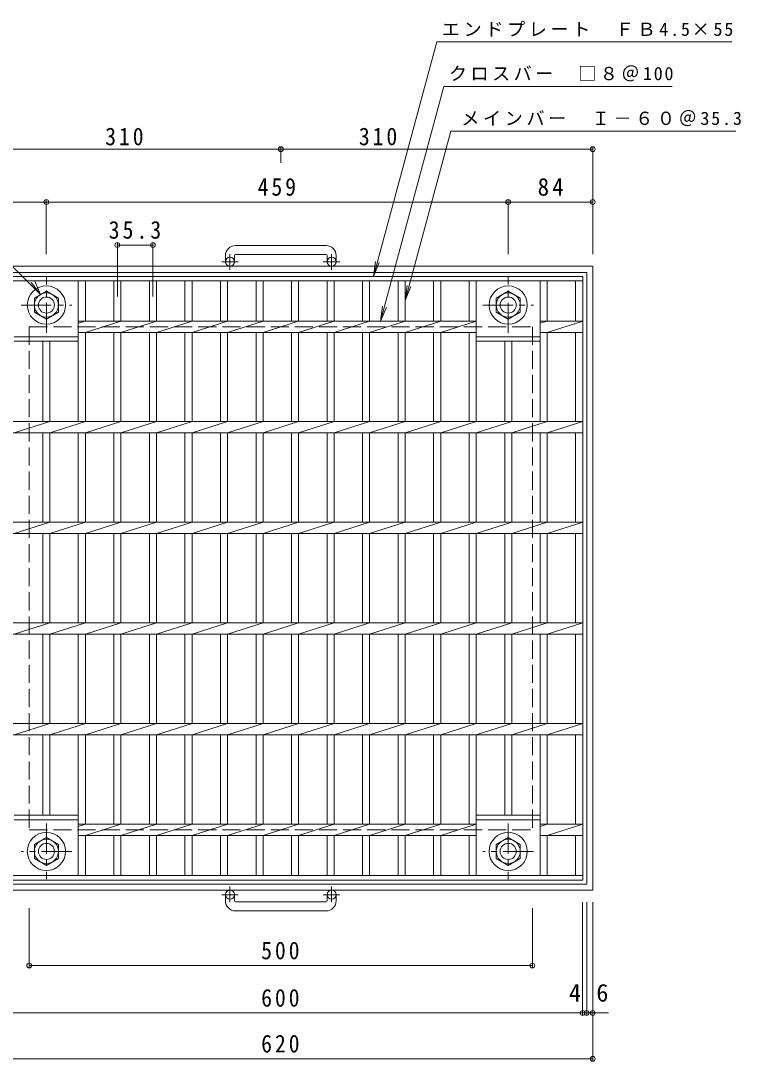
# Model space of a CAD drawing. Units: millimetres at full size, sheet at 1:6. Extents: x -947 to 1055, y -824 to 807.
# Drawn here: x -591 to 121, y -227 to 807 of the extents above; entities that cross this region are included whole.
import ezdxf
from ezdxf.enums import TextEntityAlignment as Align

# ---------------------------------------------------------------- set-up
doc = ezdxf.new("R2010")
doc.units = ezdxf.units.MM
doc.header["$LTSCALE"] = 6
doc.header["$PDMODE"] = 32
doc.header["$PDSIZE"] = 4.8
doc.linetypes.add('CHAIN1', pattern=[8, 5, -1, 1, -1])
doc.linetypes.add('DASHED3', pattern=[4, 3, -1])
for name, color, linetype, lineweight in [('E-1', 2, 'Continuous', 9), ('E-2', 3, 'Continuous', 9), ('E-4', 7, 'Continuous', 9), ('E-5', 7, 'Continuous', 9)]:
    doc.layers.add(name, color=color, linetype=linetype, lineweight=lineweight)
doc.styles.add('ＭＳ ゴシック', font='')
doc.styles.get('ＭＳ ゴシック').set_extended_font_data('MS Gothic')

msp = doc.modelspace()

# ---------------------------------------------------------------- linework, layer by layer
at = {"layer": 'E-1'}
for p, q in [((-287.288, 583.118), (-377.288, 583.118)), ((-387.288, 573.118), (-387.288, 567.018)), ((-378.288, 573.118), (-378.288, 567.018)), ((-377.288, 574.118), (-287.288, 574.118)), ((-286.288, 573.118), (-286.288, 567.018)), ((-277.288, 573.118), (-277.288, 567.018)), ((-642.288, 562.518), (-22.288, 562.518)), ((-22.288, 562.518), (-22.288, -57.482)), ((-636.287, 556.518), (-28.288, 556.518)), ((-28.288, 556.518), (-28.288, -51.482)), ((-577.187, 530.946), (-565.187, 537.875)), ((-565.187, 537.875), (-553.187, 530.946)), ((-118.287, 530.946), (-106.287, 537.875)), ((-106.287, 537.875), (-94.287, 530.946)), ((-577.187, 517.09), (-577.187, 530.946)), ((-553.187, 530.946), (-553.187, 517.09)), ((-118.287, 517.09), (-118.287, 530.946)), ((-94.287, 530.946), (-94.287, 517.09)), ((-565.187, 510.161), (-577.187, 517.09)), ((-553.187, 517.09), (-565.187, 510.161)), ((-106.287, 510.161), (-118.287, 517.09)), ((-94.287, 517.09), (-106.287, 510.161)), ((-636.287, -51.482), (-28.288, -51.482)), ((-642.288, -57.482), (-22.288, -57.482)), ((-387.288, -68.083), (-387.288, -61.983)), ((-378.288, -68.083), (-378.288, -61.983)), ((-286.288, -68.083), (-286.288, -61.983)), ((-277.288, -68.083), (-277.288, -61.983)), ((-377.288, -69.083), (-287.288, -69.083)), ((-287.288, -78.083), (-377.288, -78.083))]:
    msp.add_line(p, q, dxfattribs=at)
at = {"layer": 'E-1', "linetype": 'CHAIN1'}
for p, q in [((-382.788, 558.911), (-382.788, 574.508)), ((-281.788, 558.911), (-281.788, 574.508)), ((-374.625, 567.018), (-391.032, 567.018)), ((-273.625, 567.018), (-290.032, 567.018)), ((-565.187, 496.382), (-565.187, 551.655)), ((-106.287, 496.382), (-106.287, 551.655)), ((-590.323, 524.018), (-540.05, 524.018)), ((-131.424, 524.018), (-81.151, 524.018)), ((-565.187, 8.654), (-565.187, -46.62)), ((-106.287, 8.654), (-106.287, -46.62)), ((-540.05, -18.983), (-590.323, -18.983)), ((-81.151, -18.983), (-131.424, -18.983)), ((-374.625, -61.983), (-391.032, -61.983)), ((-382.788, -53.876), (-382.788, -69.473)), ((-273.625, -61.983), (-290.032, -61.983)), ((-281.788, -53.876), (-281.788, -69.473))]:
    msp.add_line(p, q, dxfattribs=at)
at = {"layer": 'E-1', "linetype": 'DASHED3'}
for p, q in [((-582.288, 502.518), (-82.287, 502.518)), ((-582.288, 502.518), (-582.288, 2.517)), ((-82.287, 502.518), (-82.287, 2.517)), ((-582.288, 2.517), (-82.287, 2.517))]:
    msp.add_line(p, q, dxfattribs=at)
at = {"layer": 'E-1'}
for points in [[(-577.187, -25.911), (-577.187, -12.054), (-565.187, -5.126), (-553.187, -12.054), (-553.187, -25.911), (-565.187, -32.839)], [(-118.288, -25.911), (-118.288, -12.054), (-106.287, -5.126), (-94.288, -12.054), (-94.288, -25.911), (-106.287, -32.839)]]:
    msp.add_lwpolyline(points, close=True, dxfattribs=at)
for centre, radius in [((-382.788, 567.018), 4.5), ((-281.788, 567.018), 4.5), ((-565.187, 524.018), 19), ((-106.287, 524.018), 19), ((-565.187, 524.018), 12), ((-565.187, 524.018), 8), ((-106.287, 524.018), 12), ((-106.287, 524.018), 8), ((-565.187, -18.983), 19), ((-106.287, -18.983), 19), ((-565.187, -18.983), 12), ((-106.287, -18.983), 12), ((-565.187, -18.983), 8), ((-106.287, -18.983), 8), ((-382.788, -61.983), 4.5), ((-281.788, -61.983), 4.5)]:
    msp.add_circle(centre, radius, dxfattribs=at)
for centre, radius, start, end in [((-377.288, 573.118), 10, 90, 180), ((-287.288, 573.118), 10, 0, 90), ((-377.288, 573.118), 1, 90, 180), ((-287.288, 573.118), 1, 0, 90), ((-377.288, -68.083), 10, 180, 270), ((-377.288, -68.083), 1, 180, 270), ((-287.288, -68.083), 10, 270, 0), ((-287.288, -68.083), 1, 270, 0)]:
    msp.add_arc(centre, radius, start, end, dxfattribs=at)
at = {"layer": 'E-2'}
for p, q in [((-632.287, 552.518), (-32.288, 552.518)), ((-32.288, -47.482), (-32.288, 552.518)), ((-632.287, 548.018), (-32.288, 548.018)), ((-533.487, 408.168), (-533.487, 548.018)), ((-526.487, 508.168), (-526.487, 548.018)), ((-498.087, 508.168), (-498.087, 548.018)), ((-491.087, 508.168), (-491.087, 548.018)), ((-462.787, 508.168), (-462.787, 548.018)), ((-455.787, 508.168), (-455.787, 548.018)), ((-427.487, 508.168), (-427.487, 548.018)), ((-420.487, 508.168), (-420.487, 548.018)), ((-392.187, 508.168), (-392.187, 548.018)), ((-385.187, 508.168), (-385.187, 548.018)), ((-356.887, 508.168), (-356.887, 548.018)), ((-349.887, 508.168), (-349.887, 548.018)), ((-321.587, 508.168), (-321.587, 548.018)), ((-314.587, 508.168), (-314.587, 548.018)), ((-286.287, 508.168), (-286.287, 548.018)), ((-279.287, 508.168), (-279.287, 548.018)), ((-250.987, 508.168), (-250.987, 548.018)), ((-243.987, 508.168), (-243.987, 548.018)), ((-215.687, 508.168), (-215.687, 548.018)), ((-208.687, 508.168), (-208.687, 548.018)), ((-180.387, 508.168), (-180.387, 548.018)), ((-173.387, 508.168), (-173.387, 548.018)), ((-145.087, 508.168), (-145.087, 548.018)), ((-138.087, 408.168), (-138.087, 548.018)), ((-74.487, 408.168), (-74.487, 548.018)), ((-67.487, 508.168), (-67.487, 548.018)), ((-39.288, 508.168), (-39.288, 548.018)), ((-533.487, 505.928), (-526.487, 508.169)), ((-533.487, 508.168), (-138.092, 508.168)), ((-526.487, 496.869), (-491.087, 508.169)), ((-491.087, 496.869), (-455.787, 508.169)), ((-455.788, 496.869), (-420.487, 508.169)), ((-420.488, 496.869), (-385.188, 508.169)), ((-385.188, 496.869), (-349.888, 508.169)), ((-349.888, 496.869), (-314.588, 508.169)), ((-314.588, 496.869), (-279.288, 508.169)), ((-279.288, 496.869), (-243.989, 508.169)), ((-243.989, 496.869), (-208.688, 508.169)), ((-208.688, 496.869), (-173.388, 508.169)), ((-173.389, 496.869), (-138.092, 508.168)), ((-74.487, 505.928), (-67.489, 508.169)), ((-74.487, 508.168), (-32.288, 508.168)), ((-67.487, 496.868), (-32.288, 508.168)), ((-533.487, 496.868), (-138.087, 496.868)), ((-526.487, 408.168), (-526.487, 496.868)), ((-498.087, 408.168), (-498.087, 496.868)), ((-491.087, 408.168), (-491.087, 496.868)), ((-462.787, 408.168), (-462.787, 496.868)), ((-455.787, 408.168), (-455.787, 496.868)), ((-427.487, 408.168), (-427.487, 496.868)), ((-420.487, 408.168), (-420.487, 496.868)), ((-392.187, 408.168), (-392.187, 496.868)), ((-385.187, 408.168), (-385.187, 496.868)), ((-356.887, 408.168), (-356.887, 496.868)), ((-349.887, 408.168), (-349.887, 496.868)), ((-321.587, 408.168), (-321.587, 496.868)), ((-314.587, 408.168), (-314.587, 496.868)), ((-286.287, 408.168), (-286.287, 496.868)), ((-279.287, 408.168), (-279.287, 496.868)), ((-250.987, 408.168), (-250.987, 496.868)), ((-243.987, 408.168), (-243.987, 496.868)), ((-215.687, 408.168), (-215.687, 496.868)), ((-208.687, 408.168), (-208.687, 496.868)), ((-180.387, 408.168), (-180.387, 496.868)), ((-173.387, 408.168), (-173.387, 496.868)), ((-145.087, 408.168), (-145.087, 496.868)), ((-74.487, 496.868), (-32.288, 496.868)), ((-67.487, 408.168), (-67.487, 496.868)), ((-39.288, 408.168), (-39.288, 496.868)), ((-597.087, 492.518), (-533.487, 492.518)), ((-597.087, 488.018), (-533.487, 488.018)), ((-568.787, 408.168), (-568.787, 488.018)), ((-561.787, 408.168), (-561.787, 488.018)), ((-138.092, 493.368), (-138.087, 493.369)), ((-138.087, 492.518), (-74.487, 492.518)), ((-138.087, 488.018), (-74.487, 488.018)), ((-109.788, 408.168), (-109.788, 488.018)), ((-102.788, 408.168), (-102.788, 488.018)), ((-632.287, 408.168), (-32.288, 408.168)), ((-597.087, 396.868), (-561.787, 408.168)), ((-561.787, 396.868), (-526.487, 408.168)), ((-526.487, 396.868), (-491.087, 408.168)), ((-491.087, 396.868), (-455.787, 408.168)), ((-455.788, 396.868), (-420.487, 408.168)), ((-420.488, 396.868), (-385.188, 408.168)), ((-385.188, 396.868), (-349.888, 408.168)), ((-349.888, 396.868), (-314.588, 408.168)), ((-314.588, 396.868), (-279.288, 408.168)), ((-279.288, 396.868), (-243.989, 408.168)), ((-243.989, 396.868), (-208.688, 408.168)), ((-208.688, 396.868), (-173.388, 408.168)), ((-173.389, 396.868), (-138.089, 408.168)), ((-138.089, 396.868), (-102.789, 408.168)), ((-102.789, 396.868), (-67.489, 408.168)), ((-67.487, 396.868), (-32.288, 408.168)), ((-632.287, 396.868), (-32.288, 396.868)), ((-568.787, 308.168), (-568.787, 396.868)), ((-561.787, 308.168), (-561.787, 396.868)), ((-533.487, 308.168), (-533.487, 396.868)), ((-526.487, 308.168), (-526.487, 396.868)), ((-498.087, 308.168), (-498.087, 396.868)), ((-491.087, 308.168), (-491.087, 396.868)), ((-462.787, 308.168), (-462.787, 396.868)), ((-455.787, 308.168), (-455.787, 396.868)), ((-427.487, 308.168), (-427.487, 396.868)), ((-420.487, 308.168), (-420.487, 396.868)), ((-392.187, 308.168), (-392.187, 396.868)), ((-385.187, 308.168), (-385.187, 396.868)), ((-356.887, 308.168), (-356.887, 396.868)), ((-349.887, 308.168), (-349.887, 396.868)), ((-321.587, 308.168), (-321.587, 396.868)), ((-314.587, 308.168), (-314.587, 396.868)), ((-286.287, 308.168), (-286.287, 396.868)), ((-279.287, 308.168), (-279.287, 396.868)), ((-250.987, 308.168), (-250.987, 396.868)), ((-243.987, 308.168), (-243.987, 396.868)), ((-215.687, 308.168), (-215.687, 396.868)), ((-208.687, 308.168), (-208.687, 396.868)), ((-180.387, 308.168), (-180.387, 396.868)), ((-173.387, 308.168), (-173.387, 396.868)), ((-145.087, 308.168), (-145.087, 396.868)), ((-138.087, 308.168), (-138.087, 396.868)), ((-109.788, 308.168), (-109.788, 396.868)), ((-102.788, 308.168), (-102.788, 396.868)), ((-74.487, 308.168), (-74.487, 396.868)), ((-67.487, 308.168), (-67.487, 396.868)), ((-39.288, 308.168), (-39.288, 396.868)), ((-632.287, 308.168), (-32.288, 308.168)), ((-597.087, 296.869), (-561.787, 308.169)), ((-561.787, 296.869), (-526.487, 308.169)), ((-526.487, 296.869), (-491.087, 308.169)), ((-491.087, 296.869), (-455.787, 308.169)), ((-455.788, 296.869), (-420.487, 308.169)), ((-420.488, 296.869), (-385.188, 308.169)), ((-385.188, 296.869), (-349.888, 308.169)), ((-349.888, 296.869), (-314.588, 308.169)), ((-314.588, 296.869), (-279.288, 308.169)), ((-279.288, 296.869), (-243.989, 308.169)), ((-243.989, 296.869), (-208.688, 308.169)), ((-208.688, 296.869), (-173.388, 308.169)), ((-173.389, 296.869), (-138.089, 308.169)), ((-138.089, 296.869), (-102.789, 308.169)), ((-102.789, 296.869), (-67.489, 308.169)), ((-67.487, 296.868), (-32.288, 308.168)), ((-632.287, 296.868), (-32.288, 296.868)), ((-568.787, 208.168), (-568.787, 296.868)), ((-561.787, 208.168), (-561.787, 296.868)), ((-533.487, 208.168), (-533.487, 296.868)), ((-526.487, 208.168), (-526.487, 296.868)), ((-498.087, 208.168), (-498.087, 296.868)), ((-491.087, 208.168), (-491.087, 296.868)), ((-462.787, 208.168), (-462.787, 296.868)), ((-455.787, 208.168), (-455.787, 296.868)), ((-427.487, 208.168), (-427.487, 296.868)), ((-420.487, 208.168), (-420.487, 296.868)), ((-392.187, 208.168), (-392.187, 296.868)), ((-385.187, 208.168), (-385.187, 296.868)), ((-356.887, 208.168), (-356.887, 296.868)), ((-349.887, 208.168), (-349.887, 296.868)), ((-321.587, 208.168), (-321.587, 296.868)), ((-314.587, 208.168), (-314.587, 296.868)), ((-286.287, 208.168), (-286.287, 296.868)), ((-279.287, 208.168), (-279.287, 296.868)), ((-250.987, 208.168), (-250.987, 296.868)), ((-243.987, 208.168), (-243.987, 296.868)), ((-215.687, 208.168), (-215.687, 296.868)), ((-208.687, 208.168), (-208.687, 296.868)), ((-180.387, 208.168), (-180.387, 296.868)), ((-173.387, 208.168), (-173.387, 296.868)), ((-145.087, 208.168), (-145.087, 296.868)), ((-138.087, 208.168), (-138.087, 296.868)), ((-109.788, 208.168), (-109.788, 296.868)), ((-102.788, 208.168), (-102.788, 296.868)), ((-74.487, 208.168), (-74.487, 296.868)), ((-67.487, 208.168), (-67.487, 296.868)), ((-39.288, 208.168), (-39.288, 296.868)), ((-632.287, 208.168), (-32.288, 208.168)), ((-597.087, 196.869), (-561.787, 208.168)), ((-561.787, 196.869), (-526.487, 208.168)), ((-526.487, 196.869), (-491.087, 208.168)), ((-491.087, 196.869), (-455.787, 208.168)), ((-455.788, 196.869), (-420.487, 208.168)), ((-420.488, 196.869), (-385.188, 208.168)), ((-385.188, 196.869), (-349.888, 208.168)), ((-349.888, 196.869), (-314.588, 208.168)), ((-314.588, 196.869), (-279.288, 208.168)), ((-279.288, 196.869), (-243.989, 208.168)), ((-243.989, 196.869), (-208.688, 208.168)), ((-208.688, 196.869), (-173.388, 208.168)), ((-173.389, 196.869), (-138.089, 208.168)), ((-138.089, 196.869), (-102.789, 208.168)), ((-102.789, 196.869), (-67.489, 208.168)), ((-67.487, 196.868), (-32.288, 208.168)), ((-632.287, 196.868), (-32.288, 196.868)), ((-568.787, 108.169), (-568.787, 196.868)), ((-561.787, 108.169), (-561.787, 196.868)), ((-533.487, 108.169), (-533.487, 196.868)), ((-526.487, 108.169), (-526.487, 196.868)), ((-498.087, 108.169), (-498.087, 196.868)), ((-491.087, 108.169), (-491.087, 196.868)), ((-462.787, 108.169), (-462.787, 196.868)), ((-455.787, 108.169), (-455.787, 196.868)), ((-427.487, 108.169), (-427.487, 196.868)), ((-420.487, 108.169), (-420.487, 196.868)), ((-392.187, 108.169), (-392.187, 196.868)), ((-385.187, 108.169), (-385.187, 196.868)), ((-356.887, 108.169), (-356.887, 196.868)), ((-349.887, 108.169), (-349.887, 196.868)), ((-321.587, 108.169), (-321.587, 196.868)), ((-314.587, 108.169), (-314.587, 196.868)), ((-286.287, 108.169), (-286.287, 196.868)), ((-279.287, 108.169), (-279.287, 196.868)), ((-250.987, 108.169), (-250.987, 196.868)), ((-243.987, 108.169), (-243.987, 196.868)), ((-215.687, 108.169), (-215.687, 196.868)), ((-208.687, 108.169), (-208.687, 196.868)), ((-180.387, 108.169), (-180.387, 196.868)), ((-173.387, 108.169), (-173.387, 196.868)), ((-145.087, 108.169), (-145.087, 196.868)), ((-138.087, 108.169), (-138.087, 196.868)), ((-109.788, 108.169), (-109.788, 196.868)), ((-102.788, 108.169), (-102.788, 196.868)), ((-74.487, 108.169), (-74.487, 196.868)), ((-67.487, 108.169), (-67.487, 196.868)), ((-39.288, 108.169), (-39.288, 196.868)), ((-632.287, 108.169), (-32.288, 108.169)), ((-597.087, 96.869), (-561.787, 108.169)), ((-561.787, 96.869), (-526.487, 108.169)), ((-526.487, 96.869), (-491.087, 108.169)), ((-491.087, 96.869), (-455.787, 108.169)), ((-455.788, 96.869), (-420.487, 108.169)), ((-420.488, 96.869), (-385.188, 108.169)), ((-385.188, 96.869), (-349.888, 108.169)), ((-349.888, 96.869), (-314.588, 108.169)), ((-314.588, 96.869), (-279.288, 108.169)), ((-279.288, 96.869), (-243.989, 108.169)), ((-243.989, 96.869), (-208.688, 108.169)), ((-208.688, 96.869), (-173.388, 108.169)), ((-173.389, 96.869), (-138.089, 108.169)), ((-138.089, 96.869), (-102.789, 108.169)), ((-102.789, 96.869), (-67.489, 108.169)), ((-67.487, 96.868), (-32.288, 108.169)), ((-632.287, 96.868), (-32.288, 96.868)), ((-568.787, 17.018), (-568.787, 96.868)), ((-561.787, 17.018), (-561.787, 96.868)), ((-533.487, -42.982), (-533.487, 96.868)), ((-526.487, 8.168), (-526.487, 96.868)), ((-498.087, 8.168), (-498.087, 96.868)), ((-491.087, 8.168), (-491.087, 96.868)), ((-462.787, 8.168), (-462.787, 96.868)), ((-455.787, 8.168), (-455.787, 96.868)), ((-427.487, 8.168), (-427.487, 96.868)), ((-420.487, 8.168), (-420.487, 96.868)), ((-392.187, 8.168), (-392.187, 96.868)), ((-385.187, 8.168), (-385.187, 96.868)), ((-356.887, 8.168), (-356.887, 96.868)), ((-349.887, 8.168), (-349.887, 96.868)), ((-321.587, 8.168), (-321.587, 96.868)), ((-314.587, 8.168), (-314.587, 96.868)), ((-286.287, 8.168), (-286.287, 96.868)), ((-279.287, 8.168), (-279.287, 96.868)), ((-250.987, 8.168), (-250.987, 96.868)), ((-243.987, 8.168), (-243.987, 96.868)), ((-215.687, 8.168), (-215.687, 96.868)), ((-208.687, 8.168), (-208.687, 96.868)), ((-180.387, 8.168), (-180.387, 96.868)), ((-173.387, 8.168), (-173.387, 96.868)), ((-145.087, 8.168), (-145.087, 96.868)), ((-138.087, -42.982), (-138.087, 96.868)), ((-109.788, 17.018), (-109.788, 96.868)), ((-102.788, 17.018), (-102.788, 96.868)), ((-74.487, -42.982), (-74.487, 96.868)), ((-67.487, 8.168), (-67.487, 96.868)), ((-39.288, 8.168), (-39.288, 96.868)), ((-533.487, 17.018), (-597.087, 17.018)), ((-533.487, 12.518), (-597.087, 12.518)), ((-74.487, 17.018), (-138.087, 17.018)), ((-74.487, 12.518), (-138.087, 12.518)), ((-526.487, 8.168), (-533.487, 5.928)), ((-138.089, 8.168), (-533.487, 8.168)), ((-526.487, -3.131), (-491.087, 8.168)), ((-491.087, -3.131), (-455.787, 8.168)), ((-455.788, -3.131), (-420.487, 8.168)), ((-420.488, -3.131), (-385.188, 8.168)), ((-385.188, -3.131), (-349.888, 8.168)), ((-349.888, -3.131), (-314.588, 8.168)), ((-314.588, -3.131), (-279.288, 8.168)), ((-279.288, -3.131), (-243.989, 8.168)), ((-243.989, -3.131), (-208.688, 8.168)), ((-208.688, -3.131), (-173.388, 8.168)), ((-173.389, -3.131), (-138.089, 8.168)), ((-67.489, 8.168), (-74.487, 5.928)), ((-32.288, 8.168), (-74.487, 8.168)), ((-67.487, -3.132), (-32.288, 8.168)), ((-138.087, -3.132), (-533.487, -3.132)), ((-526.487, -42.982), (-526.487, -3.132)), ((-498.087, -42.982), (-498.087, -3.132)), ((-491.087, -42.982), (-491.087, -3.132)), ((-462.787, -42.982), (-462.787, -3.132)), ((-455.787, -42.982), (-455.787, -3.132)), ((-427.487, -42.982), (-427.487, -3.132)), ((-420.487, -42.982), (-420.487, -3.132)), ((-392.187, -42.982), (-392.187, -3.132)), ((-385.187, -42.982), (-385.187, -3.132)), ((-356.887, -42.982), (-356.887, -3.132)), ((-349.887, -42.982), (-349.887, -3.132)), ((-321.587, -42.982), (-321.587, -3.132)), ((-314.587, -42.982), (-314.587, -3.132)), ((-286.287, -42.982), (-286.287, -3.132)), ((-279.287, -42.982), (-279.287, -3.132)), ((-250.987, -42.982), (-250.987, -3.132)), ((-243.987, -42.982), (-243.987, -3.132)), ((-215.687, -42.982), (-215.687, -3.132)), ((-208.687, -42.982), (-208.687, -3.132)), ((-180.387, -42.982), (-180.387, -3.132)), ((-173.387, -42.982), (-173.387, -3.132)), ((-145.087, -42.982), (-145.087, -3.132)), ((-138.092, -3.132), (-138.087, -3.131)), ((-32.288, -3.132), (-74.487, -3.132)), ((-67.487, -42.982), (-67.487, -3.132)), ((-39.288, -42.982), (-39.288, -3.132)), ((-32.288, -42.982), (-632.287, -42.982)), ((-32.288, -47.482), (-632.287, -47.482))]:
    msp.add_line(p, q, dxfattribs=at)
at = {"layer": 'E-4'}
for p, q in [((-642.288, 678.94), (-332.288, 678.94)), ((-332.288, 680.74), (-332.288, 665.254)), ((-332.288, 678.94), (-22.288, 678.94)), ((-22.288, 680.74), (-22.288, 574.518)), ((-642.288, 626.428), (-565.287, 626.428)), ((-565.287, 628.228), (-565.287, 574.518)), ((-565.287, 626.428), (-106.287, 626.428)), ((-106.287, 628.228), (-106.287, 574.518)), ((-106.287, 626.428), (-22.288, 626.428)), ((-494.687, 585.509), (-494.687, 532.632)), ((-494.687, 583.709), (-459.387, 583.709)), ((-459.387, 585.509), (-459.387, 532.632)), ((-32.337, -181.35), (-32.337, -69.482)), ((-28.288, -181.35), (-28.288, -69.482)), ((-22.288, -226.883), (-22.288, -69.482)), ((-582.288, -134.283), (-582.288, -75.483)), ((-82.287, -134.283), (-82.287, -75.483)), ((-582.288, -132.483), (-82.287, -132.483)), ((-632.238, -179.55), (-32.337, -179.55)), ((-32.337, -179.55), (-28.288, -179.55)), ((-28.288, -179.55), (-22.288, -179.55)), ((-22.288, -179.55), (-6.708, -179.55)), ((-642.288, -225.083), (-22.288, -225.083))]:
    msp.add_line(p, q, dxfattribs=at)
for p in [(-332.288, 678.94), (-22.288, 678.94), (-565.287, 626.428), (-106.287, 626.428), (-22.288, 626.428), (-494.687, 583.709), (-459.387, 583.709), (-582.288, -132.483), (-82.287, -132.483), (-32.337, -179.55), (-28.288, -179.55), (-22.288, -179.55), (-22.288, -225.083)]:
    msp.add_point(p, dxfattribs=at)
at = {"layer": 'E-5'}
for p, q in [((-240.137, 552.518), (-177.266, 785.792)), ((116.101, 785.792), (-177.266, 785.792)), ((-233.05, 508.168), (-170.218, 741.292)), ((56.672, 741.292), (-170.218, 741.292)), ((-208.687, 528.465), (-163.218, 696.792)), ((119.809, 696.792), (-163.218, 696.792)), ((-240.137, 552.518), (-238.179, 567.39)), ((-240.137, 552.518), (-234.397, 566.376)), ((-571.187, 534.41), (-576.895, 548.282)), ((-571.187, 534.41), (-580.29, 546.332)), ((-208.687, 528.465), (-206.729, 543.337)), ((-208.687, 528.465), (-202.947, 542.324)), ((-233.05, 508.168), (-231.092, 523.039)), ((-233.05, 508.168), (-227.309, 522.026))]:
    msp.add_line(p, q, dxfattribs=at)
msp.add_lwpolyline([(-571.187, 534.41), (-714.105, 677.057), (-947.105, 677.057)], dxfattribs=at)

# ---------------------------------------------------------------- texts
at = {"layer": 'E-4', "color": 2, "style": 'ＭＳ ゴシック'}
for s, p in [('4', (-45.924, -173.55)), ('6', (-18.708, -173.55))]:
    msp.add_text(s, height=17.6, dxfattribs=at).set_placement(p, align=Align.BOTTOM_LEFT)
at = {"layer": 'E-4', "color": 2, "char_height": 17.6, "attachment_point": 7, "style": 'ＭＳ ゴシック'}
for s, insert in [('\\T1.27;\\W0.9;310', (-506.788, 682.54)), ('\\T1.27;\\W0.9;310', (-254.694, 682.54)), ('\\T1.27;\\W0.9;459', (-355.287, 632.428)), ('\\T1.27;\\W0.95;84', (-77.038, 632.428)), ('\\T1.28;\\W0.9;35.3', (-503.287, 589.709)), ('\\T1.27;\\W0.9;500', (-351.787, -126.483)), ('\\T1.27;\\W0.9;600', (-351.787, -173.55)), ('\\T1.27;\\W0.9;620', (-351.788, -219.083))]:
    msp.add_mtext(s, dxfattribs=dict(at, insert=insert))
at = {"layer": 'E-5', "char_height": 13.2, "attachment_point": 7, "style": 'ＭＳ ゴシック'}
for s, insert in [('\\T1.2;エンドプレート\u3000ＦＢ4.5×55', (-172.266, 790.792)), ('\\T1.19;クロスバー\u3000□８＠100', (-165.218, 746.292)), ('\\T1.2;メインバー\u3000Ｉ－６０＠35.3', (-152.983, 701.792))]:
    msp.add_mtext(s, dxfattribs=dict(at, insert=insert))

doc.saveas('drawing.dxf')
